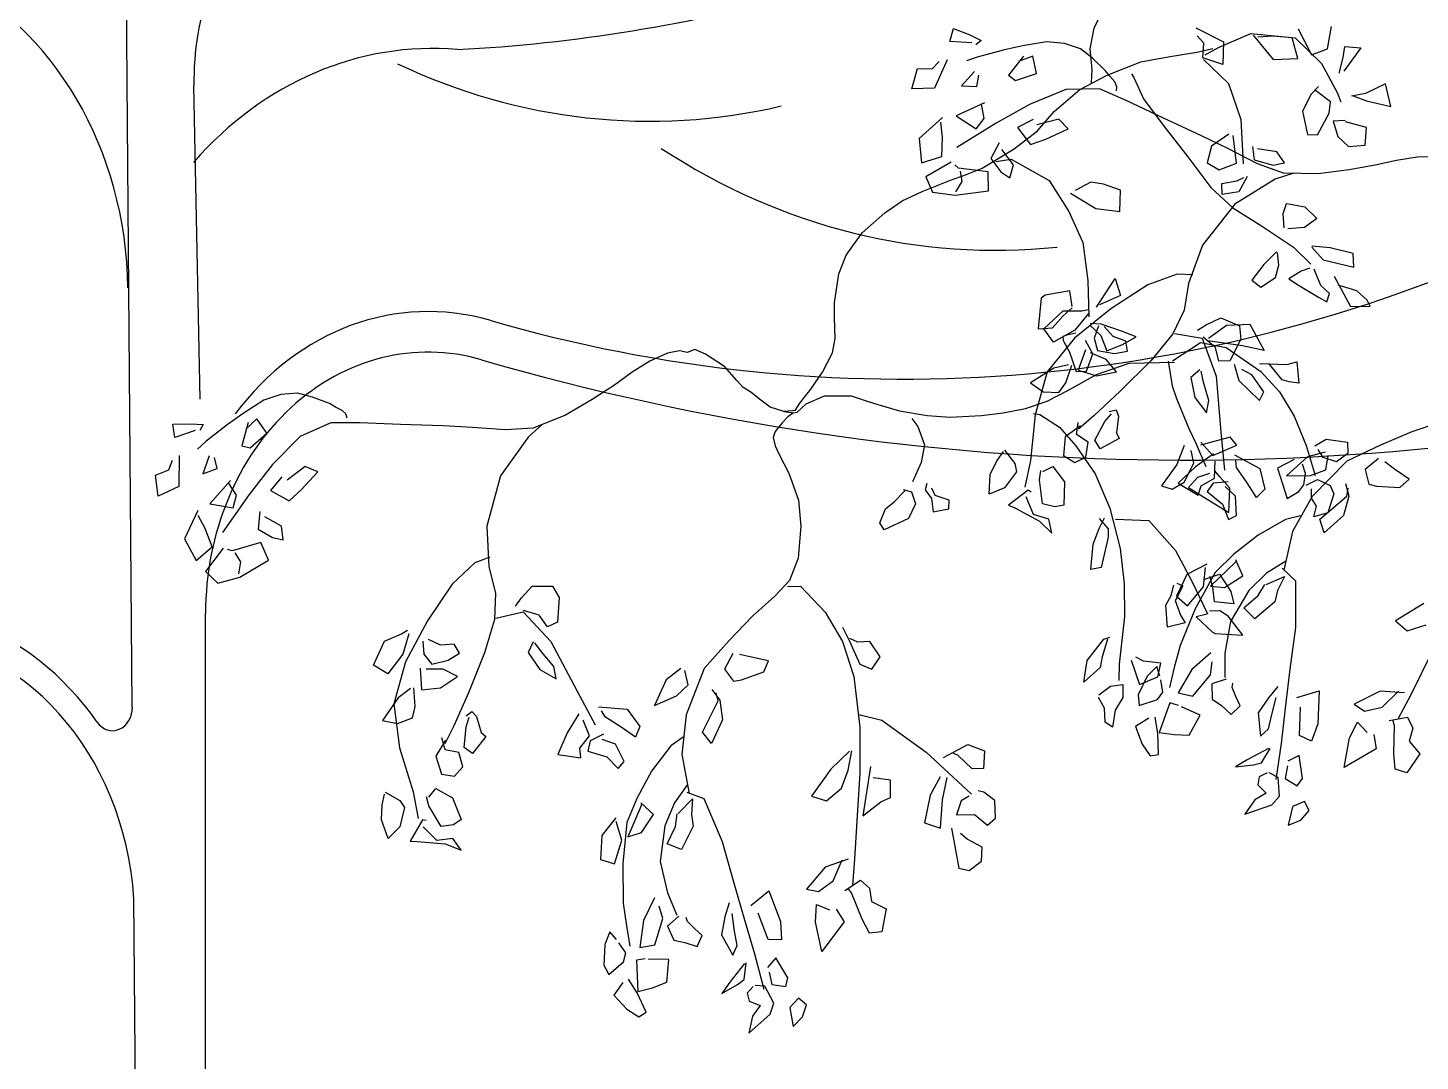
# Model space of a CAD drawing. Header units: millimetres. Extents: x 87938 to 265635, y 330093 to 434310.
# Drawn here: x 236087 to 238446, y 367130 to 368882 of the extents above; entities that cross this region are included whole.
import ezdxf

# ---------------------------------------------------------------- set-up
doc = ezdxf.new("R2010")
doc.units = ezdxf.units.MM

# ---------------------------------------------------------------- blocks, each defined once
blk = doc.blocks.new('A$C02942DF4')
for p, q in [((2776.4, 1777.9), (2767.4, 2870.3)), ((2858.7, 2150.8), (2851, 2530.2)), ((2865.1, 1157.2), (2865.1, 1891.2)), ((2780.6, 1270.1), (2778.3, 1545.7))]:
    blk.add_line(p, q)
at = {"linetype": 'Continuous'}
for p, q in [((3940.4, 2600), (3948.5, 2616.8)), ((3765.9, 2583.9), (3770.3, 2599.6)), ((3770.3, 2599.6), (3790.1, 2591.8)), ((3935.7, 2575.1), (3940.4, 2600)), ((4063.4, 2600.4), (4097, 2583.6)), ((4187.5, 2599.4), (4203.7, 2567.8)), ((4222.8, 2574.8), (4227.9, 2602)), ((3792.3, 2582.2), (3765.9, 2583.9)), ((3790.1, 2591.8), (3803.8, 2585)), ((3803.8, 2585), (3797.2, 2579.8)), ((4073.4, 2581.7), (4065, 2590.7)), ((4072.2, 2564.2), (4073.4, 2581.7)), ((4091.8, 2577.1), (4130, 2593.7)), ((4097, 2583.6), (4096.4, 2556.1)), ((4130, 2593.7), (4183.8, 2588.5)), ((4132.9, 2591.7), (4157, 2561.9)), ((4156.7, 2590.2), (4138.6, 2589.2)), ((4180.2, 2588.2), (4156.7, 2590.2)), ((4186.8, 2563.2), (4180.2, 2588.2)), ((4183.8, 2588.5), (4215.6, 2557.3)), ((3762.4, 2561.8), (3747.3, 2527.4)), ((3854.8, 2565.9), (3836.7, 2543)), ((3866.3, 2565.9), (3849, 2559.7)), ((3870.7, 2545.1), (3866.3, 2565.9)), ((3938.2, 2549.9), (3935.7, 2575.1)), ((3996.9, 2559.3), (4030, 2565.2)), ((4030, 2565.2), (4064.9, 2570.9)), ((4064.9, 2570.9), (4084.1, 2575.3)), ((4096.4, 2556.1), (4072.2, 2564.2)), ((4073, 2562.1), (4103.1, 2533.1)), ((4074.8, 2567.7), (4091.8, 2577.1)), ((4157, 2561.9), (4186.8, 2563.2)), ((4203.7, 2567.8), (4222.8, 2574.8)), ((4236.9, 2545.6), (4241.8, 2564.3)), ((4241.8, 2564.3), (4243.8, 2577.8)), ((4263.3, 2576.1), (4242.5, 2548)), ((4243.8, 2577.8), (4263.3, 2576.1)), ((3719.8, 2526.7), (3726.7, 2551.2)), ((3726.7, 2551.2), (3744.3, 2550.9)), ((3744.3, 2550.9), (3752.8, 2559.7)), ((3795.5, 2547.5), (3779.9, 2530.1)), ((3845.2, 2536.6), (3870.7, 2545.1)), ((3937.2, 2533.9), (3938.2, 2549.9)), ((3956.4, 2543.2), (3996.9, 2559.3)), ((3985.6, 2544.9), (3988.6, 2540.2)), ((4215.6, 2557.3), (4234.6, 2522)), ((3779.9, 2530.1), (3798.6, 2529.4)), ((3798.6, 2529.4), (3801, 2543)), ((3836.7, 2543), (3845.2, 2536.6)), ((3923.2, 2525.7), (3956.4, 2543.2)), ((3988.6, 2540.2), (4000.3, 2514.5)), ((4103.1, 2533.1), (4118.1, 2489.5)), ((4212.2, 2529.5), (4203.3, 2520.2)), ((4293.2, 2532.5), (4269, 2520.7)), ((4299.7, 2505.3), (4293.2, 2532.5)), ((3747.3, 2527.4), (3719.8, 2526.7)), ((3892.2, 2499.2), (3923.2, 2525.7)), ((4000.3, 2514.5), (4025.2, 2481)), ((4203.3, 2520.2), (4192.5, 2499.3)), ((4226.4, 2510.8), (4208.3, 2524.5)), ((4234.6, 2522), (4239.2, 2511)), ((4269, 2520.7), (4252.1, 2517.6)), ((4254, 2518.1), (4270.3, 2512)), ((4270.3, 2512), (4299.7, 2505.3)), ((3807.6, 2509.7), (3773.6, 2493.7)), ((3807.3, 2490.6), (3804.3, 2508)), ((3871.9, 2475.7), (3892.2, 2499.2)), ((4192.5, 2499.3), (4198.6, 2471.1)), ((4210.9, 2470.8), (4224.8, 2497.1)), ((4224.8, 2497.1), (4226.4, 2510.8)), ((3757.1, 2492), (3728.6, 2466.4)), ((3756.9, 2468.1), (3755, 2486.2)), ((3773.6, 2493.7), (3797.7, 2478)), ((3797.7, 2478), (3807.3, 2490.6)), ((3866.6, 2489.6), (3847.7, 2479.7)), ((3847.7, 2479.7), (3863.6, 2459.2)), ((3897.6, 2489.9), (3871, 2483.1)), ((3881.9, 2465.7), (3909.1, 2478)), ((3909.1, 2478), (3897.6, 2489.9)), ((4025.2, 2481), (4054, 2444.4)), ((4118.1, 2489.5), (4121, 2435.9)), ((4244.3, 2488.4), (4229.6, 2487.3)), ((4229.6, 2487.3), (4235.3, 2469)), ((4270, 2479.7), (4244.7, 2486.7)), ((4268.4, 2458.3), (4270, 2479.7)), ((3728.6, 2466.4), (3731.4, 2436.8)), ((3756.1, 2444.6), (3756.9, 2468.1)), ((3825.7, 2461.3), (3815.6, 2442.2)), ((3843.8, 2453.8), (3871.9, 2475.7)), ((3863.6, 2459.2), (3881.9, 2465.7)), ((4103.3, 2471.7), (4082.7, 2457)), ((4112.9, 2436.5), (4108.6, 2470.2)), ((4198.6, 2471.1), (4210.9, 2470.8)), ((4235.3, 2469), (4248.2, 2456.7)), ((3731.4, 2436.8), (3756.1, 2444.6)), ((3804.9, 2430.6), (3843.8, 2453.8)), ((3842.7, 2434.7), (3828.7, 2453.1)), ((4054, 2444.4), (4081.7, 2406.9)), ((4082.7, 2457), (4077.2, 2436.9)), ((4132.2, 2456.9), (4134.2, 2440.4)), ((4161.6, 2450.2), (4138.2, 2454)), ((4170.7, 2437.1), (4161.6, 2450.2)), ((4248.2, 2456.7), (4268.4, 2458.3)), ((3767.6, 2437.8), (3736.8, 2420.1)), ((3776.3, 2430.6), (3771.7, 2434.4)), ((3812.3, 2426.2), (3776.3, 2430.6)), ((3778.3, 2426.9), (3780.2, 2414.3)), ((3784.9, 2422.4), (3804.9, 2430.6)), ((3815.6, 2442.2), (3827.4, 2426.2)), ((3821.6, 2438.4), (3840.2, 2441.5)), ((3838.3, 2418.7), (3842.7, 2434.7)), ((3840.2, 2441.5), (3886.1, 2415.5)), ((4077.2, 2436.9), (4091.9, 2428.3)), ((4091.9, 2428.3), (4112.9, 2436.5)), ((4134.2, 2440.4), (4157.1, 2434.2)), ((4157.1, 2434.2), (4170.7, 2437.1)), ((3732.3, 2402.2), (3766.6, 2416.1)), ((3736.8, 2420.1), (3744.8, 2401.3)), ((3766.6, 2416.1), (3784.9, 2422.4)), ((3780.2, 2414.3), (3772.5, 2402)), ((3812.6, 2403), (3812.3, 2426.2)), ((3827.4, 2426.2), (3838.3, 2418.7)), ((3886.1, 2415.5), (3910, 2377.9)), ((3936.6, 2413.7), (3917.7, 2403.4)), ((3951.6, 2411.2), (3936.6, 2413.7)), ((3972.4, 2403.7), (3951.6, 2411.2)), ((4095, 2411.9), (4113, 2415.1)), ((4095.4, 2398.4), (4095, 2411.9)), ((4159.7, 2417), (4110.6, 2387)), ((4113, 2415.1), (4121.7, 2419.2)), ((4125.6, 2420.5), (4115.5, 2401.7)), ((4182, 2424.5), (4159.7, 2417)), ((3708.3, 2390.9), (3732.3, 2402.2)), ((3744.8, 2401.3), (3772.2, 2397.6)), ((3772.2, 2397.6), (3812.6, 2403)), ((3911.9, 2400.2), (3942.7, 2381.8)), ((3971.6, 2378.2), (3972.4, 2403.7)), ((4081.7, 2406.9), (4108.2, 2382.3)), ((4115.5, 2401.7), (4095.4, 2398.4)), ((3659.6, 2352.1), (3687, 2376.3)), ((3687, 2376.3), (3708.3, 2390.9)), ((3910, 2377.9), (3926.6, 2340.6)), ((3942.7, 2381.8), (3971.6, 2378.2)), ((4110.6, 2387), (4071.6, 2337.3)), ((4108.2, 2382.3), (4143, 2360.8)), ((4169.3, 2375.4), (4173.4, 2387.5)), ((4173.4, 2387.5), (4195.6, 2383.6)), ((4195.6, 2383.6), (4209.9, 2369.7)), ((4143, 2360.8), (4181.8, 2334.8)), ((4170.6, 2358.2), (4169.3, 2375.4)), ((4209.9, 2369.7), (4195.2, 2358.6)), ((3640.5, 2325), (3659.6, 2352.1)), ((4195.2, 2358.6), (4175, 2357.1)), ((3926.6, 2340.6), (3932.7, 2294.3)), ((4071.6, 2337.3), (4054.6, 2291)), ((4161.2, 2329.3), (4145.7, 2313.9)), ((4163.9, 2313.1), (4162.4, 2328.4)), ((4181.8, 2334.8), (4202.6, 2314.4)), ((4203.8, 2334.9), (4217.6, 2319.3)), ((4226.2, 2334.1), (4203.9, 2336.1)), ((4253.8, 2327.3), (4226.2, 2334.1)), ((4254.9, 2310.7), (4253.8, 2327.3)), ((3631.6, 2302.4), (3640.5, 2325)), ((4145.7, 2313.9), (4131.2, 2294.7)), ((4159.9, 2298.1), (4163.9, 2313.1)), ((4201.6, 2309.2), (4191.1, 2305.8)), ((4217.6, 2319.3), (4254.9, 2310.7)), ((3626.2, 2267.5), (3631.6, 2302.4)), ((3932.7, 2294.3), (3934, 2250.4)), ((3943.5, 2262.2), (3966.1, 2296.7)), ((3966.1, 2296.7), (3972.5, 2276.1)), ((4040.8, 2302.2), (4005.4, 2289.3)), ((4060.1, 2301.5), (4040.8, 2302.2)), ((4131.2, 2294.7), (4142.2, 2286.4)), ((4142.2, 2286.4), (4159.9, 2298.1)), ((4191.1, 2305.8), (4176.3, 2296.5)), ((4176.3, 2296.5), (4187.9, 2288.9)), ((4215, 2288.2), (4206.9, 2308.1)), ((4231.1, 2299.5), (4250.8, 2263.1)), ((3881.2, 2276.8), (3876.2, 2273.2)), ((3910.9, 2282.1), (3881.2, 2276.8)), ((3914, 2263), (3910.9, 2282.1)), ((3972.5, 2276.1), (3946.8, 2265.1)), ((4005.4, 2289.3), (3960.5, 2260)), ((4054.6, 2291), (4049.3, 2258.6)), ((4187.9, 2288.9), (4212.2, 2274.4)), ((4225.4, 2278.6), (4215, 2288.2)), ((4221.9, 2268.6), (4225.4, 2278.6)), ((4258.3, 2281.8), (4235.9, 2288.9)), ((4271.1, 2270.6), (4258.3, 2281.8)), ((3626.3, 2249.8), (3626.2, 2267.5)), ((3876.2, 2273.2), (3872.6, 2236.1)), ((3903, 2251.7), (3913.7, 2261.4)), ((3960.5, 2260), (3916.6, 2224.5)), ((3925.5, 2257.6), (3933.8, 2259.3)), ((4049.3, 2258.6), (4035.9, 2229.7)), ((4212.2, 2274.4), (4221.9, 2268.6)), ((4250.8, 2263.1), (4274.6, 2263.2)), ((4274.6, 2263.2), (4271.1, 2270.6)), ((3626.9, 2224.1), (3626.3, 2249.8)), ((3879.5, 2236.1), (3903.1, 2257.9)), ((3890, 2237.3), (3903, 2251.7)), ((3903.1, 2257.9), (3925.5, 2257.6)), ((3933.5, 2254.5), (3917.3, 2234.4)), ((3949, 2241.6), (3935.5, 2242.5)), ((3973.5, 2233.2), (3949, 2241.6)), ((4076.1, 2240.9), (4093.7, 2249.1)), ((4093.7, 2249.1), (4116.2, 2239.5)), ((4100.7, 2240.3), (4128.8, 2241.5)), ((4128.8, 2241.5), (4146.2, 2209.7)), ((3872.6, 2236.1), (3890, 2237.3)), ((3891.3, 2219.8), (3879.5, 2236.1)), ((3916.6, 2224.5), (3883.6, 2183.7)), ((3917.3, 2234.4), (3891.3, 2219.8)), ((3907.5, 2228.4), (3902.6, 2226.7)), ((3902.6, 2226.7), (3902.9, 2221.7)), ((3918.5, 2230.5), (3907.5, 2228.4)), ((3935.3, 2240.2), (3948.6, 2227.8)), ((3945.6, 2239.5), (3940.6, 2224.5)), ((3940.6, 2224.5), (3944.7, 2209.6)), ((3948.6, 2227.8), (3955.9, 2209.4)), ((3963.4, 2226.6), (3952.7, 2238.9)), ((3979, 2221.1), (3963.4, 2226.6)), ((3991.3, 2226.3), (3973.5, 2233.2)), ((3974.7, 2217), (3991.3, 2226.3)), ((4035.9, 2229.7), (4009, 2197.3)), ((4065.4, 2234.4), (4076.1, 2240.9)), ((4087.4, 2213.3), (4072.3, 2225.9)), ((4078.7, 2224.7), (4100.7, 2240.3)), ((4116.2, 2239.5), (4118.1, 2223.5)), ((3438.8, 2209.2), (3424.1, 2206.3)), ((3447.9, 2207.1), (3438.8, 2209.2)), ((3457.1, 2210.7), (3447.9, 2207.1)), ((3470, 2205.4), (3457.1, 2210.7)), ((3623.9, 2206.9), (3626.9, 2224.1)), ((3902.9, 2221.7), (3910.5, 2207.5)), ((3929.9, 2210.6), (3921.2, 2185.7)), ((3939, 2205.5), (3929.9, 2222)), ((3944.7, 2209.6), (3965, 2206.2)), ((3955.9, 2209.4), (3974.7, 2217)), ((3965, 2206.2), (3980.7, 2208.9)), ((3980.7, 2208.9), (3979, 2221.1)), ((4035.3, 2197.3), (4069.2, 2219.5)), ((4069.2, 2219.5), (4100.4, 2213.2)), ((4119.9, 2215.5), (4078, 2221.4)), ((4091.2, 2196.6), (4087.4, 2213.3)), ((4100.4, 2213.2), (4142.3, 2184.3)), ((4118.1, 2223.5), (4104.7, 2197)), ((4146.2, 2209.7), (4119.9, 2215.5)), ((3402.8, 2196.8), (3381.5, 2183.3)), ((3424.1, 2206.3), (3402.8, 2196.8)), ((3493.1, 2190.5), (3470, 2205.4)), ((3611.7, 2183.6), (3623.9, 2206.9)), ((3909.6, 2192.5), (3891.5, 2188.1)), ((3906.4, 2170.4), (3913.5, 2191.8)), ((3910.5, 2207.5), (3918.8, 2184.4)), ((3931.3, 2184.5), (3939, 2205.5)), ((3954.9, 2198.7), (3936.2, 2206.8)), ((3943.3, 2180.7), (3982.8, 2194.2)), ((3967.5, 2183.7), (3954.9, 2198.7)), ((4009, 2197.3), (3972, 2160.5)), ((3982.8, 2194.2), (4037.7, 2195.7)), ((4030.1, 2196.9), (4035.1, 2166.8)), ((4104.7, 2197), (4091.2, 2196.6)), ((4109.8, 2193.1), (4115.7, 2173.4)), ((4140.7, 2194), (4173.6, 2192.9)), ((4168.2, 2174.2), (4151.7, 2193.9)), ((4173.6, 2192.9), (4185.8, 2195.8)), ((4185.8, 2195.8), (4188.3, 2170.2)), ((3381.5, 2183.3), (3359.9, 2167.9)), ((3508.2, 2173.2), (3493.1, 2190.5)), ((3597.5, 2162.7), (3611.7, 2183.6)), ((3891.5, 2188.1), (3863.3, 2170.4)), ((3883.6, 2183.7), (3869.1, 2131.9)), ((3908, 2160.9), (3943.3, 2180.7)), ((3918.8, 2184.4), (3931.3, 2184.5)), ((3921.2, 2185.7), (3943.4, 2179.2)), ((3943.4, 2179.2), (3967.5, 2183.7)), ((4068.4, 2186.4), (4057.5, 2176.9)), ((4057.5, 2176.9), (4062.4, 2152.7)), ((4072.8, 2171.4), (4069.8, 2184.7)), ((4131.4, 2180.1), (4119.1, 2186.6)), ((4146, 2159.6), (4131.4, 2180.1)), ((4142.3, 2184.3), (4164.9, 2159.5)), ((4176.7, 2171.6), (4168.2, 2174.2)), ((2976.5, 2157.9), (2956.1, 2156.3)), ((2994.4, 2153.3), (2976.5, 2157.9)), ((3359.9, 2167.9), (3333.1, 2150.5)), ((3515.7, 2164.9), (3508.2, 2173.2)), ((3524.9, 2159.2), (3515.7, 2164.9)), ((3535.3, 2150.7), (3524.9, 2159.2)), ((3584.3, 2146), (3597.5, 2162.7)), ((3863.3, 2170.4), (3878.6, 2159.8)), ((3878.6, 2159.8), (3897.8, 2158.8)), ((3883.5, 2148.2), (3908, 2160.9)), ((3897.8, 2158.8), (3906.4, 2170.4)), ((3972, 2160.5), (3940.2, 2130.5)), ((4035.1, 2166.8), (4040.1, 2151.6)), ((4079.4, 2149.3), (4072.8, 2171.4)), ((4115.7, 2173.4), (4140.7, 2149.2)), ((4140.7, 2149.2), (4146, 2159.6)), ((4164.9, 2159.5), (4182.5, 2130)), ((4188.3, 2170.2), (4176.7, 2171.6)), ((2935.4, 2149.7), (2910.6, 2133.6)), ((2956.1, 2156.3), (2935.4, 2149.7)), ((3014.9, 2145.4), (2994.4, 2153.3)), ((3022.4, 2141.2), (3014.9, 2145.4)), ((3030.5, 2137.2), (3022.4, 2141.2)), ((3333.1, 2150.5), (3300.6, 2131.5)), ((3548.3, 2141), (3535.3, 2150.7)), ((3564.8, 2135.8), (3548.3, 2141)), ((3578.5, 2136.9), (3584.3, 2146)), ((3581.1, 2135), (3591.8, 2145.1)), ((3591.8, 2145.1), (3614, 2154.9)), ((3614, 2154.9), (3646.5, 2154.7)), ((3646.5, 2154.7), (3665.8, 2148.5)), ((3665.8, 2148.5), (3678.6, 2144.3)), ((3678.6, 2144.3), (3704.7, 2136.5)), ((3857.2, 2139.6), (3883.5, 2148.2)), ((4040.1, 2151.6), (4054.9, 2115.3)), ((4062.4, 2152.7), (4076.4, 2134.3)), ((4076.4, 2134.3), (4079.4, 2149.3)), ((2910.6, 2133.6), (2891.2, 2119.8)), ((2927.1, 2126.9), (2913.6, 2114.5)), ((2939.3, 2109.5), (2927.1, 2126.9)), ((3034.9, 2132.8), (3030.5, 2137.2)), ((3036.6, 2127.9), (3034.9, 2132.8)), ((3300.6, 2131.5), (3261.5, 2115.6)), ((3569.6, 2129.4), (3562.8, 2122)), ((3575.4, 2136.7), (3564.8, 2135.8)), ((3564.8, 2135.8), (3576.5, 2134.2)), ((3576.5, 2134.2), (3569.6, 2129.4)), ((3578.5, 2136.9), (3575.4, 2136.7)), ((3576.5, 2134.2), (3581.1, 2135)), ((3704.7, 2136.5), (3738.2, 2130.8)), ((3720, 2127.5), (3727.2, 2117.6)), ((3738.2, 2130.8), (3766.3, 2129.1)), ((3766.3, 2129.1), (3804.2, 2131.1)), ((3804.2, 2131.1), (3830.4, 2134.1)), ((3830.4, 2134.1), (3857.2, 2139.6)), ((3869.1, 2131.9), (3863.6, 2076.4)), ((3867, 2133.4), (3874.9, 2132.3)), ((3874.9, 2132.3), (3898.6, 2116.9)), ((3940.2, 2130.5), (3921.6, 2114.5)), ((3941.5, 2101.2), (3953.3, 2123.7)), ((3953.3, 2123.7), (3961.5, 2132.9)), ((3958.7, 2136), (3967, 2138)), ((3967, 2138), (3970, 2130.2)), ((3970, 2130.2), (3967.5, 2110.1)), ((4182.5, 2130), (4197.1, 2094.7)), ((2825.6, 2120.3), (2846.8, 2120.9)), ((2827.7, 2104.2), (2825.6, 2120.3)), ((2852.6, 2112.9), (2827.7, 2104.2)), ((2846.8, 2120.9), (2862.1, 2120)), ((2862.1, 2120), (2858, 2112.7)), ((2891.2, 2119.8), (2865.3, 2099.5)), ((2916.5, 2122.4), (2908.8, 2094.3)), ((2919.1, 2091.7), (2939.3, 2109.5)), ((3016.6, 2122.1), (2979.5, 2105.5)), ((3051.9, 2121.9), (3016.6, 2122.1)), ((3101.1, 2120.2), (3051.9, 2121.9)), ((3152.4, 2118.4), (3101.1, 2120.2)), ((3188.1, 2116.6), (3152.4, 2118.4)), ((3228.1, 2113.6), (3188.1, 2116.6)), ((3261.5, 2115.6), (3228.1, 2113.6)), ((3272.9, 2120.5), (3255.4, 2104.8)), ((3554.3, 2111.8), (3551.8, 2104.4)), ((3562.8, 2122), (3554.3, 2111.8)), ((3727.2, 2117.6), (3735.2, 2095.5)), ((3898.6, 2116.9), (3918.2, 2094.1)), ((3923.9, 2118.6), (3905.5, 2105.3)), ((3919, 2108), (3921.2, 2122.7)), ((3933.2, 2098.5), (3919, 2108)), ((3967.5, 2110.1), (3970.8, 2103.3)), ((4054.9, 2115.3), (4063.1, 2098.4)), ((2865.3, 2099.5), (2855.3, 2090.4)), ((2908.8, 2094.3), (2919.1, 2091.7)), ((2979.5, 2105.5), (2946.2, 2071.7)), ((3255.4, 2104.8), (3221.9, 2058)), ((3551.8, 2104.4), (3554.3, 2094.3)), ((3554.3, 2094.3), (3559.1, 2083.8)), ((3735.2, 2095.5), (3731.1, 2074.1)), ((3905.5, 2105.3), (3903.3, 2082.5)), ((3918.2, 2094.1), (3941.8, 2060.5)), ((3930.5, 2080.5), (3933.2, 2098.5)), ((3947.8, 2090.7), (3941.5, 2101.2)), ((3970.8, 2103.3), (3947.8, 2090.7)), ((4049.5, 2094.5), (4040.4, 2071.7)), ((4063.1, 2098.4), (4075.5, 2069.3)), ((4105, 2104.8), (4069.2, 2095.1)), ((4069.5, 2098.6), (4084.3, 2082.6)), ((4084.3, 2082.6), (4113, 2095.2)), ((4113, 2095.2), (4105, 2104.8)), ((4197.1, 2094.7), (4208, 2058.3)), ((4207.5, 2094.4), (4221.1, 2102.4)), ((4217.5, 2080.1), (4211.6, 2089.8)), ((4221.1, 2102.4), (4247.1, 2098.6)), ((4247.1, 2098.6), (4247.5, 2085.1)), ((2820.7, 2065.3), (2825, 2076.8)), ((2833.1, 2082.4), (2832.7, 2044.9)), ((2869.2, 2082.3), (2861.6, 2060.2)), ((2879, 2066.8), (2876, 2080.3)), ((3559.1, 2083.8), (3570.9, 2061.1)), ((3731.1, 2074.1), (3720.5, 2050.7)), ((3814.7, 2060), (3823, 2076.4)), ((3823, 2076.4), (3830.7, 2087.3)), ((3832, 2089), (3844.6, 2073)), ((3844.6, 2073), (3846.6, 2062.7)), ((3863.6, 2076.4), (3856.4, 2044.3)), ((3903.3, 2082.5), (3917, 2074)), ((3917, 2074), (3930.5, 2080.5)), ((4049.5, 2050.4), (4061.2, 2073.2)), ((4061.2, 2073.2), (4057.7, 2088.4)), ((4084.9, 2084.5), (4063, 2068.9)), ((4086.3, 2054.9), (4086.8, 2075.7)), ((4110.4, 2083.2), (4141.1, 2066.8)), ((4112.9, 2068.2), (4111.8, 2077)), ((4182.6, 2077.9), (4162.4, 2067.4)), ((4198.5, 2081.1), (4173.2, 2058)), ((4220.1, 2086.6), (4198.5, 2081.1)), ((4233.7, 2074.8), (4217.5, 2080.1)), ((4220.7, 2065.1), (4223.7, 2082.5)), ((4247.5, 2085.1), (4233.7, 2074.8)), ((4284.8, 2078.8), (4268.4, 2065.5)), ((4304, 2065.8), (4292.3, 2074.7)), ((2804.4, 2058.7), (2820.7, 2065.3)), ((2807.7, 2033.5), (2804.4, 2058.7)), ((2861.6, 2060.2), (2879, 2066.8)), ((2946.2, 2071.7), (2917.9, 2035.3)), ((2957.2, 2056.8), (2943.7, 2040.3)), ((2985.6, 2069.2), (2963.8, 2052.6)), ((2980.7, 2040.9), (3000.9, 2062.8)), ((3000.9, 2062.8), (2985.6, 2069.2)), ((3221.9, 2058), (3205.5, 1997)), ((3570.9, 2061.1), (3582.7, 2028.3)), ((3813.6, 2035.8), (3814.7, 2060)), ((3846.6, 2062.7), (3832, 2043.3)), ((3874.3, 2053.2), (3875.9, 2064.4)), ((3878.4, 2063.1), (3890.4, 2069.2)), ((3890.4, 2069.2), (3904.4, 2050.8)), ((3941.8, 2060.5), (3959.3, 2018.7)), ((4040.4, 2071.7), (4021.8, 2046)), ((4063, 2068.9), (4042.1, 2049.1)), ((4065.5, 2056.1), (4054.7, 2043.7)), ((4079.9, 2060.8), (4065.5, 2056.1)), ((4092.7, 2056.6), (4086.2, 2064.2)), ((4104.8, 2042.9), (4092.7, 2056.6)), ((4125.8, 2049.5), (4112.9, 2068.2)), ((4141.1, 2066.8), (4146.9, 2041.6)), ((4162.4, 2067.4), (4174.2, 2030.6)), ((4173.2, 2058), (4202.3, 2058.3)), ((4196.2, 2060.7), (4192.6, 2072.1)), ((4194.2, 2047.2), (4196.2, 2060.7)), ((4202.3, 2058.3), (4220.7, 2065.1)), ((4268.4, 2065.5), (4272.8, 2047.8)), ((4321.6, 2053.9), (4304, 2065.8)), ((2832.7, 2044.9), (2807.7, 2033.5)), ((2895.1, 2052.2), (2870.1, 2024.1)), ((2902.3, 2034.5), (2892.7, 2049.3)), ((2943.7, 2040.3), (2966.3, 2027.7)), ((2966.3, 2027.7), (2980.7, 2040.9)), ((3698.6, 2026.6), (3711.5, 2039.8)), ((3709.4, 2041.2), (3719.5, 2038.4)), ((3737.9, 2048.5), (3736, 2041)), ((3736, 2041), (3743.5, 2030.5)), ((3748.2, 2034), (3743.9, 2042.9)), ((3832, 2043.3), (3813.6, 2035.8)), ((3860.5, 2040.6), (3836.7, 2022.5)), ((3864.4, 2038.2), (3860.5, 2040.6)), ((3878.1, 2024.2), (3874.3, 2053.2)), ((3904.4, 2050.8), (3903.9, 2022.5)), ((4021.8, 2046), (4035, 2041.7)), ((4035, 2041.7), (4049.5, 2050.4)), ((4042.1, 2049.1), (4066.5, 2034.5)), ((4054.7, 2043.7), (4077.1, 2029.6)), ((4066.5, 2034.5), (4069.8, 2046)), ((4069.8, 2046), (4086.3, 2054.9)), ((4084.6, 2049.1), (4077.2, 2038.9)), ((4102.7, 2050.5), (4084.6, 2049.1)), ((4111.5, 2033.4), (4098.9, 2045)), ((4103.4, 2013.4), (4104.8, 2042.9)), ((4137, 2031.7), (4125.8, 2049.5)), ((4146.9, 2041.6), (4137, 2031.7)), ((4188.3, 2038.8), (4194.2, 2047.2)), ((4197.1, 2046.6), (4210.6, 2053.5)), ((4203.6, 2030.8), (4203.6, 2042)), ((4210.6, 2053.5), (4226.3, 2046.1)), ((4226.3, 2046.1), (4230.6, 2036)), ((4244.5, 2048.8), (4248.6, 2033.1)), ((4246.2, 2033.1), (4248.1, 2043)), ((4272.8, 2047.8), (4282.1, 2045.4)), ((4282.1, 2045.4), (4310.6, 2043.7)), ((4310.6, 2043.7), (4321.6, 2053.9)), ((2870.1, 2024.1), (2898.4, 2019.2)), ((2917.9, 2035.3), (2885.5, 1989.3)), ((2898.4, 2019.2), (2902.3, 2034.5)), ((3582.7, 2028.3), (3585.4, 1996.9)), ((3688, 2018), (3698.6, 2026.6)), ((3724.4, 2024.2), (3715.6, 2006.4)), ((3719.5, 2038.4), (3724.4, 2024.2)), ((3743.5, 2030.5), (3745.6, 2014.3)), ((3764.9, 2028.5), (3748.2, 2034)), ((3764.8, 2018.1), (3764.9, 2028.5)), ((3836.7, 2022.5), (3844.4, 2019.1)), ((3866.9, 2011), (3858.1, 2032.4)), ((3892.9, 2020.5), (3878.1, 2024.2)), ((3903.9, 2022.5), (3892.9, 2020.5)), ((4077.1, 2029.6), (4093.1, 2020.1)), ((4077.2, 2038.9), (4095.9, 2023.6)), ((4095.9, 2023.6), (4103, 2005.2)), ((4112.9, 2009.9), (4111.5, 2033.4)), ((4174.2, 2030.6), (4188.3, 2038.8)), ((4209.7, 2021.3), (4203.6, 2030.8)), ((4213.8, 2005.5), (4246.2, 2033.1)), ((4230.6, 2036), (4223.4, 2013)), ((4248.6, 2033.1), (4242.3, 2009.9)), ((2855.6, 2016.1), (2839.4, 1981.5)), ((2864.7, 1994.1), (2855.9, 2009.9)), ((2930.7, 2014.8), (2928.8, 1993.2)), ((2956.8, 1997), (2936.7, 2008.4)), ((3680.9, 2000.9), (3688, 2018)), ((3715.6, 2006.4), (3686.3, 1992.5)), ((3745.6, 2014.3), (3764.8, 2018.1)), ((3844.4, 2019.1), (3874.5, 2003.1)), ((3885.8, 2005.5), (3866.9, 2011)), ((3889.3, 1988.5), (3885.8, 2005.5)), ((3946.4, 1994.3), (3953.1, 2007.2)), ((3946.4, 2006.2), (3957.6, 1993.9)), ((3959.3, 2018.7), (3972.1, 1970.1)), ((3966.3, 2005.4), (4006.5, 2004)), ((4093.1, 2020.1), (4103.4, 2013.4)), ((4103, 2005.2), (4112.9, 2009.9)), ((4190.2, 2009.3), (4172.2, 2005.2)), ((4206.5, 2008.4), (4209.7, 2021.3)), ((4223.4, 2013), (4206.5, 2008.4)), ((4218.7, 1988.8), (4213.8, 2005.5)), ((4242.3, 2009.9), (4218.7, 1988.8)), ((2873.1, 1972.1), (2864.7, 1994.1)), ((2928.8, 1993.2), (2946, 1983.1)), ((2959, 1980.5), (2956.8, 1997)), ((3205.5, 1997), (3208, 1947.7)), ((3585.4, 1996.9), (3582.3, 1958.2)), ((3686.3, 1992.5), (3680.9, 2000.9)), ((3874.5, 2003.1), (3889.3, 1988.5)), ((3939.2, 1975.3), (3946.4, 1994.3)), ((3957.6, 1993.9), (3957.5, 1983.5)), ((4006.5, 2004), (4039.1, 1967.5)), ((4172.2, 2005.2), (4138.8, 1986.1)), ((2839.4, 1981.5), (2853.5, 1955.3)), ((2853.5, 1955.3), (2873.1, 1972.1)), ((2932.1, 1977.2), (2897.3, 1967.2)), ((2941.4, 1956), (2932.1, 1977.2)), ((2946, 1983.1), (2959, 1980.5)), ((3936.3, 1944.5), (3939.2, 1975.3)), ((3957.5, 1983.5), (3948.9, 1946.9)), ((4138.8, 1986.1), (4109.6, 1962.9)), ((2886.4, 1970.4), (2865.1, 1942)), ((2897.3, 1967.2), (2891.5, 1968.9)), ((2900.5, 1964.5), (2907.2, 1953.7)), ((2906.4, 1935.2), (2941.4, 1956)), ((3209, 1959.6), (3190.9, 1952.6)), ((3582.3, 1958.2), (3571.8, 1931.1)), ((3972.1, 1970.1), (3976.9, 1927)), ((4039.1, 1967.5), (4058.8, 1930.4)), ((4109.6, 1962.9), (4087, 1940.8)), ((4120.3, 1937), (4112.1, 1956.1)), ((2865.1, 1942), (2879.7, 1927.9)), ((2907.2, 1953.7), (2905, 1939.4)), ((3190.9, 1952.6), (3163.4, 1926.9)), ((3208, 1947.7), (3215.8, 1915.9)), ((3948.9, 1946.9), (3936.3, 1944.5)), ((4052.8, 1938.4), (4040.2, 1912.2)), ((4076.9, 1951), (4052.8, 1938.4)), ((4087, 1940.8), (4062.8, 1896.8)), ((4072.8, 1923.4), (4075.3, 1946.9)), ((4073.2, 1932.4), (4092.3, 1938.7)), ((4112.3, 1954.1), (4081.3, 1924.4)), ((4092.3, 1938.7), (4105.9, 1917.8)), ((4168.2, 1946.2), (4184, 1930.9)), ((2879.7, 1927.9), (2906.4, 1935.2)), ((3163.4, 1926.9), (3133.6, 1882.3)), ((3247.4, 1910.1), (3260.4, 1924.5)), ((3260.4, 1924.5), (3284.8, 1924.5)), ((3284.8, 1924.5), (3292.9, 1910.5)), ((3571.8, 1931.1), (3554.4, 1912.6)), ((3569.5, 1923.9), (3585.1, 1924.2)), ((3585.1, 1924.2), (3615.1, 1892.9)), ((3976.9, 1927), (3977.3, 1887.5)), ((4033.7, 1913), (4037, 1925.5)), ((4040.6, 1927.8), (4047.9, 1924.6)), ((4047.9, 1924.6), (4040.6, 1910)), ((4053.4, 1900.6), (4072.8, 1923.4)), ((4058.8, 1930.4), (4077.7, 1891)), ((4084, 1923), (4080.5, 1936.2)), ((4081.3, 1924.4), (4098.3, 1922.7)), ((4086.2, 1905.4), (4084, 1923)), ((4098.3, 1922.7), (4120.3, 1937)), ((4138.9, 1913.2), (4146.9, 1926.5)), ((4148.5, 1926.5), (4171, 1936)), ((4171, 1936), (4162.5, 1919)), ((4184, 1930.9), (4184, 1874.4)), ((3215.8, 1915.9), (3214.8, 1884)), ((3240.1, 1899.9), (3247.4, 1910.1)), ((3292.9, 1910.5), (3290.9, 1880.8)), ((3554.4, 1912.6), (3527.1, 1888)), ((4027.3, 1901.4), (4033.7, 1913)), ((4040.6, 1910), (4038.7, 1907)), ((4038.7, 1907), (4045, 1889.3)), ((4040.2, 1912.2), (4053.4, 1900.6)), ((4109.5, 1903.1), (4086.2, 1905.4)), ((4105.9, 1917.8), (4109.5, 1903.1)), ((4121.7, 1897.9), (4138.9, 1913.2)), ((4159.2, 1905.4), (4135.1, 1884.6)), ((4162.5, 1919), (4159.2, 1905.4)), ((3216.4, 1885.4), (3249.4, 1893.1)), ((3249.4, 1893.1), (3283.1, 1857.5)), ((3268.6, 1889.1), (3249.8, 1894.8)), ((3278.7, 1875.2), (3268.6, 1889.1)), ((3527.1, 1888), (3498.7, 1858.6)), ((3615.1, 1892.9), (3635.9, 1857.4)), ((3977.3, 1887.5), (3970.9, 1830)), ((4029.1, 1874.8), (4027.3, 1901.4)), ((4062.8, 1896.8), (4044.4, 1852.6)), ((4045, 1889.3), (4050.8, 1879.9)), ((4077.3, 1890.5), (4063.9, 1887)), ((4092.6, 1894.4), (4079.9, 1894.2)), ((4102.5, 1887.9), (4092.6, 1894.4)), ((4120.4, 1864.8), (4102.5, 1887.9)), ((4135.1, 1884.6), (4121.7, 1897.9)), ((4339.4, 1903.3), (4305.1, 1882.5)), ((3102.3, 1866.4), (3109.3, 1871.2)), ((3133.6, 1882.3), (3107.1, 1832.6)), ((3214.8, 1884), (3202.8, 1843.7)), ((3290.9, 1880.8), (3278.7, 1875.2)), ((3636.1, 1874.5), (3644.4, 1857.6)), ((4050.8, 1879.9), (4029.1, 1874.8)), ((4063.9, 1887), (4083.8, 1868.8)), ((4184, 1874.4), (4177.4, 1824)), ((4305.1, 1882.5), (4319.4, 1870.3)), ((4319.4, 1870.3), (4342.2, 1877.4)), ((3068.4, 1828.6), (3081.5, 1857.9)), ((3081.5, 1857.9), (3102.3, 1866.4)), ((3110.9, 1866.7), (3103.9, 1841.9)), ((3127.8, 1857.7), (3129.2, 1841.9)), ((3149.3, 1852.7), (3134.7, 1859.8)), ((3165.8, 1853.9), (3149.3, 1852.7)), ((3172.2, 1843.2), (3165.8, 1853.9)), ((3261.7, 1856.9), (3255.4, 1843.8)), ((3271.6, 1844.8), (3263.6, 1855.9)), ((3283.1, 1857.5), (3314.7, 1797.3)), ((3498.7, 1858.6), (3468.6, 1824.7)), ((3635.9, 1857.4), (3649.8, 1814.8)), ((3644.4, 1857.6), (3656.9, 1829.7)), ((3654.4, 1856.7), (3644.8, 1861.1)), ((3669, 1857.4), (3654.4, 1856.7)), ((3681.3, 1838.9), (3669, 1857.4)), ((3932.2, 1834.3), (3952.2, 1860.2)), ((3956.6, 1860.2), (3950.3, 1838.6)), ((3952.2, 1860.2), (3959.3, 1862.4)), ((4083.8, 1868.8), (4087, 1866.9)), ((4087, 1866.9), (4120.4, 1864.8)), ((3103.9, 1841.9), (3085.6, 1818.2)), ((3129.2, 1841.9), (3138.8, 1829.8)), ((3158.8, 1834.6), (3172.2, 1843.2)), ((3202.8, 1843.7), (3183.1, 1795.3)), ((3255.4, 1843.8), (3269.4, 1823.5)), ((3286.4, 1827), (3271.6, 1844.8)), ((3503, 1842.6), (3493, 1823.9)), ((3525.7, 1838.2), (3511.4, 1841.7)), ((3546.5, 1834.1), (3525.7, 1838.2)), ((3671.3, 1823.9), (3681.3, 1838.9)), ((3950.3, 1838.6), (3947.6, 1826)), ((4000.4, 1833.7), (3990.9, 1838.5)), ((4044.4, 1852.6), (4037.5, 1826)), ((4081.9, 1843.7), (4058.8, 1823.6)), ((4349.7, 1845.1), (4323.2, 1791.9)), ((3085.6, 1818.2), (3068.4, 1828.6)), ((3107.1, 1832.6), (3092.7, 1782)), ((3124.8, 1824.9), (3126.5, 1798.6)), ((3152.4, 1823.7), (3132.1, 1823.9)), ((3138.8, 1829.8), (3158.8, 1834.6)), ((3169.9, 1814.9), (3152.4, 1823.7)), ((3269.4, 1823.5), (3289.4, 1812.1)), ((3289.4, 1812.1), (3286.4, 1827)), ((3440.4, 1824.5), (3422.6, 1811)), ((3449.3, 1804.9), (3445.2, 1822.1)), ((3468.6, 1824.7), (3446.9, 1768.7)), ((3493, 1823.9), (3504, 1809.4)), ((3513.5, 1810.8), (3540.5, 1820.4)), ((3540.5, 1820.4), (3546.5, 1834.1)), ((3656.9, 1829.7), (3671.3, 1823.9)), ((3928.1, 1808.1), (3932.2, 1834.3)), ((3947.6, 1826), (3928.1, 1808.1)), ((3970.9, 1830), (3970.5, 1809.9)), ((3985.4, 1834.7), (3995.5, 1805.3)), ((4021.2, 1831.1), (4000.4, 1833.7)), ((4016.3, 1827), (4004.5, 1815.4)), ((4019.9, 1815.4), (4016.3, 1827)), ((4017.5, 1814.7), (4021.2, 1831.1)), ((4037.5, 1826), (4031.6, 1801.5)), ((4058.8, 1823.6), (4042.1, 1795.3)), ((4081.3, 1816.8), (4083.3, 1832.5)), ((4177.4, 1824), (4171.8, 1776.6)), ((3149.4, 1801.3), (3169.9, 1814.9)), ((3422.6, 1811), (3408.4, 1779.8)), ((3435, 1791.5), (3449.3, 1804.9)), ((3504, 1809.4), (3513.5, 1810.8)), ((3649.8, 1814.8), (3657, 1753.4)), ((3946, 1792.8), (3960.3, 1803.3)), ((3960.3, 1803.3), (3975.3, 1805.2)), ((3975.3, 1805.2), (3975.3, 1789.7)), ((4004.5, 1815.4), (3993.6, 1792.6)), ((3995.5, 1805.3), (4017.5, 1814.7)), ((4023.7, 1796), (4021, 1810.7)), ((4059.9, 1791.2), (4081.3, 1816.8)), ((4100.3, 1811.7), (4083, 1806.2)), ((4083, 1806.2), (4083.5, 1787.5)), ((4107.7, 1801.8), (4108.2, 1806.9)), ((3098.3, 1789.2), (3079.2, 1761.8)), ((3113.2, 1800.3), (3098.3, 1789.2)), ((3118.8, 1778.7), (3117, 1801.2)), ((3126.5, 1798.6), (3149.4, 1801.3)), ((3183.1, 1795.3), (3165.6, 1755.3)), ((3314.7, 1797.3), (3336.7, 1756.6)), ((3408.4, 1779.8), (3435, 1791.5)), ((3477.6, 1799.2), (3487.6, 1786.4)), ((3485.3, 1785.5), (3483.2, 1795.3)), ((3487.6, 1786.4), (3490.8, 1762.6)), ((3953.2, 1776.6), (3945.6, 1789.6)), ((3975.3, 1789.7), (3966.1, 1774.3)), ((3993.6, 1792.6), (3994.9, 1780)), ((3994.9, 1780), (4017.2, 1787.2)), ((4017.2, 1787.2), (4023.7, 1796)), ((4042.1, 1795.3), (4059.9, 1791.2)), ((4083.5, 1787.5), (4094.5, 1779.7)), ((4112.1, 1790.6), (4107.7, 1801.8)), ((4117.3, 1779.3), (4112.1, 1790.6)), ((4151.6, 1789.2), (4138.9, 1770.8)), ((4162.8, 1802.8), (4151.6, 1789.2)), ((4155.4, 1768.8), (4160.9, 1789.5)), ((4185.6, 1789.5), (4212.7, 1797.4)), ((4212.7, 1797.4), (4211.1, 1757.5)), ((4286.8, 1797), (4255.2, 1781.4)), ((4316.1, 1795), (4286.8, 1797)), ((4289, 1778), (4309, 1797)), ((4323.2, 1791.9), (4308.4, 1764)), ((3092.7, 1782), (3099.7, 1728.7)), ((3115.6, 1764.7), (3118.8, 1778.7)), ((3180.5, 1767.5), (3187.3, 1772.6)), ((3187.3, 1772.6), (3193.1, 1766.6)), ((3316.7, 1769.6), (3302.7, 1746.6)), ((3340.8, 1778.4), (3375.4, 1775.4)), ((3348.9, 1765.5), (3344.4, 1773.3)), ((3375.4, 1775.4), (3390.6, 1754.4)), ((3466.3, 1747.4), (3485.3, 1785.5)), ((3953.9, 1759.5), (3953.2, 1776.6)), ((3966.1, 1774.3), (3962.7, 1753.6)), ((4032.2, 1783.1), (4019.1, 1747.3)), ((4042.7, 1780), (4032.2, 1783.1)), ((4068.7, 1768.1), (4046, 1778.3)), ((4094.5, 1779.7), (4106.3, 1769.1)), ((4106.3, 1769.1), (4117.3, 1779.3)), ((4138.9, 1770.8), (4142, 1742.5)), ((4171.8, 1776.6), (4166.9, 1734)), ((4188.9, 1743.6), (4190.2, 1777.6)), ((4255.2, 1781.4), (4267.6, 1772.9)), ((4267.6, 1772.9), (4289, 1778)), ((3079.2, 1761.8), (3097.5, 1758.1)), ((3097.5, 1758.1), (3115.6, 1764.7)), ((3165.6, 1755.3), (3154.7, 1733.2)), ((3178.2, 1728.8), (3180.3, 1754.1)), ((3180.3, 1754.1), (3184.2, 1765.8)), ((3193.1, 1766.6), (3198.7, 1747.2)), ((3329.6, 1742.9), (3322, 1762.2)), ((3368.1, 1753.4), (3348.9, 1765.5)), ((3385.4, 1741.5), (3368.1, 1753.4)), ((3390.6, 1754.4), (3385.4, 1741.5)), ((3446.9, 1768.7), (3441.4, 1720.5)), ((3490.8, 1762.6), (3477.4, 1734)), ((3655.8, 1768.8), (3683.6, 1762.1)), ((3657, 1753.4), (3656.8, 1697.8)), ((3683.6, 1762.1), (3737.1, 1723.4)), ((3962.7, 1753.6), (3953.9, 1759.5)), ((4006.7, 1764.3), (3990.6, 1754.5)), ((3990.6, 1754.5), (3998.5, 1733)), ((4017.4, 1745.9), (4014.4, 1765.7)), ((4055.6, 1743.9), (4068.7, 1768.1)), ((4151.3, 1751.4), (4155.4, 1768.8)), ((4211.1, 1757.5), (4203.4, 1736.7)), ((4249.7, 1740.5), (4259.3, 1759.6)), ((4259.3, 1759.6), (4271.1, 1747.3)), ((4297.5, 1761.6), (4319.7, 1765.7)), ((4303.8, 1755.8), (4302.1, 1762)), ((4303, 1721.4), (4303.8, 1755.8)), ((4319.7, 1765.7), (4326, 1752.4)), ((3155.3, 1737.9), (3143.6, 1718.5)), ((3154.9, 1726.3), (3151.1, 1740.6)), ((3204.4, 1742.2), (3188.2, 1721.6)), ((3198.7, 1747.2), (3204.4, 1742.2)), ((3302.7, 1746.6), (3291.3, 1720.3)), ((3317.9, 1728.3), (3329.6, 1742.9)), ((3330.4, 1736.9), (3327.6, 1724.6)), ((3346.5, 1745.3), (3330.4, 1736.9)), ((3361.2, 1733), (3345.1, 1738.7)), ((3443.1, 1741.6), (3428.1, 1730.8)), ((3477.4, 1734), (3466.3, 1747.4)), ((4018.5, 1720.4), (4017.4, 1745.9)), ((4019.1, 1747.3), (4037.2, 1744.6)), ((4037.2, 1744.6), (4055.6, 1743.9)), ((4142, 1742.5), (4151.3, 1751.4)), ((4203.4, 1736.7), (4188.9, 1743.6)), ((4242.9, 1704.7), (4249.7, 1740.5)), ((4279.1, 1744.9), (4281.8, 1727.2)), ((4326, 1752.4), (4321.9, 1736.7)), ((4321.9, 1736.7), (4334.8, 1721.4)), ((3099.7, 1728.7), (3116.3, 1675.4)), ((3171.7, 1723.1), (3154.9, 1726.3)), ((3176.3, 1705.4), (3171.7, 1723.1)), ((3188.2, 1721.6), (3178.2, 1728.8)), ((3291.3, 1720.3), (3319.4, 1716.4)), ((3319.4, 1716.4), (3317.9, 1728.3)), ((3327.6, 1724.6), (3350.7, 1717.8)), ((3371.7, 1711.9), (3361.2, 1733)), ((3428.1, 1730.8), (3404.9, 1700.1)), ((3441.4, 1720.5), (3450.5, 1673.3)), ((3644.4, 1724.7), (3621.9, 1702.6)), ((3642.7, 1701.4), (3647.3, 1724.8)), ((3737.1, 1723.4), (3791.9, 1672.4)), ((3758.3, 1716.9), (3787.4, 1732.6)), ((3775.5, 1719.8), (3770.3, 1721.7)), ((3792.8, 1703.1), (3775.5, 1719.8)), ((3787.4, 1732.6), (3807.9, 1725.1)), ((3807.9, 1725.1), (3806.6, 1703.5)), ((3998.5, 1733), (4008.1, 1718.7)), ((4008.1, 1718.7), (4018.5, 1720.4)), ((4151.3, 1727.9), (4125.8, 1713.9)), ((4143, 1710.2), (4153.5, 1727.9)), ((4166.9, 1734), (4160.4, 1690.4)), ((4188.6, 1719.4), (4174.9, 1712.6)), ((4192.7, 1691.4), (4188.6, 1719.4)), ((4281.8, 1727.2), (4242.9, 1704.7)), ((4304.6, 1702.7), (4303, 1721.4)), ((4334.8, 1721.4), (4319.1, 1698.3)), ((3143.6, 1718.5), (3150.5, 1696.6)), ((3166.4, 1694.2), (3176.3, 1705.4)), ((3350.7, 1717.8), (3364.5, 1703.7)), ((3364.5, 1703.7), (3371.7, 1711.9)), ((3621.9, 1702.6), (3598.5, 1670)), ((3669.7, 1705.9), (3660.6, 1646.1)), ((3806.6, 1703.5), (3792.8, 1703.1)), ((4125.8, 1713.9), (4111.5, 1705.4)), ((4111.5, 1705.4), (4133.4, 1707.8)), ((4133.4, 1707.8), (4143, 1710.2)), ((4174.3, 1706.8), (4171.6, 1691.4)), ((4319.1, 1698.3), (4304.6, 1702.7)), ((3150.5, 1696.6), (3166.4, 1694.2)), ((3404.9, 1700.1), (3387.1, 1667.4)), ((3634.6, 1679.8), (3642.7, 1701.4)), ((3656.8, 1697.8), (3654.2, 1653)), ((3693.9, 1689.5), (3672.9, 1692.1)), ((3694, 1668.4), (3693.9, 1689.5)), ((3754.3, 1693.4), (3742, 1671.1)), ((3756.9, 1665.6), (3762.6, 1692.8)), ((4140, 1693.5), (4138.4, 1683.6)), ((4149.9, 1698.3), (4140, 1693.5)), ((4163.1, 1692.8), (4152.4, 1698.3)), ((4165, 1670), (4163.1, 1692.8)), ((4171.6, 1691.4), (4186.1, 1682.6)), ((4186.1, 1682.6), (4192.7, 1691.4)), ((3078.9, 1659.5), (3081.7, 1672.6)), ((3082.3, 1674.7), (3100.2, 1664.9)), ((3116.3, 1675.4), (3122.2, 1643.1)), ((3135.2, 1658.3), (3132.3, 1669.3)), ((3135.1, 1669), (3143.8, 1679.4)), ((3143.8, 1679.4), (3163.9, 1667.9)), ((3448.3, 1684.2), (3432.5, 1661.9)), ((3447.6, 1675), (3468.1, 1667.1)), ((3598.5, 1670), (3616.4, 1664.3)), ((3616.4, 1664.3), (3634.6, 1679.8)), ((3682.2, 1663.1), (3694, 1668.4)), ((3742, 1671.1), (3735, 1637.8)), ((3789.2, 1670.1), (3779.4, 1664.5)), ((3806.8, 1675), (3800.3, 1676.3)), ((3820.4, 1664.9), (3806.8, 1675)), ((4148.5, 1673.7), (4135.1, 1665.5)), ((4138.4, 1683.6), (4148.5, 1673.7)), ((4155.7, 1659.4), (4165, 1670)), ((3077.8, 1641.3), (3078.9, 1659.5)), ((3100.2, 1664.9), (3106, 1656.2)), ((3106, 1656.2), (3100.2, 1632.7)), ((3150.1, 1633.2), (3135.2, 1658.3)), ((3163.9, 1667.9), (3174.5, 1641.7)), ((3387.1, 1667.4), (3375, 1638.2)), ((3393.1, 1660.3), (3376.2, 1620.9)), ((3407.1, 1647.8), (3392, 1662.1)), ((3432.5, 1661.9), (3420.9, 1634)), ((3437.2, 1649.1), (3454.2, 1666.7)), ((3454.2, 1666.7), (3453, 1647.7)), ((3468.1, 1667.1), (3490.2, 1615)), ((3654.2, 1653), (3650.6, 1593.7)), ((3660.6, 1646.1), (3682.2, 1663.1)), ((3754.5, 1631.3), (3756.9, 1665.6)), ((3779.4, 1664.5), (3773.9, 1647.3)), ((3820.9, 1643.3), (3820.4, 1664.9)), ((4135.1, 1665.5), (4122.8, 1648.2)), ((4122.8, 1648.2), (4155.7, 1659.4)), ((4180.4, 1657), (4175.4, 1634.9)), ((4194.9, 1663.5), (4180.6, 1657.4)), ((4190.5, 1641), (4200.6, 1652.6)), ((4200.6, 1652.6), (4194.9, 1663.5)), ((3086.2, 1618.6), (3077.8, 1641.3)), ((3127.5, 1641.3), (3112.6, 1615.4)), ((3132, 1640.6), (3127.5, 1641.3)), ((3165.2, 1635.5), (3150.1, 1633.2)), ((3174.5, 1641.7), (3165.2, 1635.5)), ((3361.7, 1643.6), (3344.5, 1622.6)), ((3368.7, 1616.6), (3361.8, 1639.2)), ((3375, 1638.2), (3369.9, 1588.3)), ((3392.5, 1626), (3407.1, 1647.8)), ((3433.6, 1633.1), (3435.7, 1648.5)), ((3453, 1647.7), (3455.3, 1633.9)), ((3735, 1637.8), (3754.5, 1631.3)), ((3773.9, 1647.3), (3795.8, 1647.7)), ((3795.8, 1647.7), (3811.3, 1635.1)), ((3811.3, 1635.1), (3820.9, 1643.3)), ((4175.4, 1634.9), (4190.5, 1641)), ((3100.2, 1632.7), (3086.2, 1618.6)), ((3144.9, 1616.5), (3128.5, 1632.8)), ((3164.5, 1618.9), (3144.9, 1616.5)), ((3174.4, 1604.7), (3164.5, 1618.9)), ((3344.5, 1622.6), (3343.1, 1593.5)), ((3376.2, 1620.9), (3392.5, 1626)), ((3420.9, 1634), (3415.4, 1591)), ((3423.7, 1612.3), (3433.6, 1633.1)), ((3455.3, 1633.9), (3441.2, 1605.3)), ((3768, 1631.1), (3776.6, 1582.9)), ((3786.7, 1618), (3778.7, 1624.9)), ((3804.8, 1608.3), (3786.7, 1618)), ((3112.6, 1615.4), (3121, 1615.2)), ((3121, 1615.2), (3155.1, 1612.3)), ((3155.1, 1612.3), (3174.4, 1604.7)), ((3359.8, 1588), (3368.7, 1616.6)), ((3441.2, 1605.3), (3423.7, 1612.3)), ((3490.2, 1615), (3503.9, 1566.1)), ((3804, 1591.3), (3804.8, 1608.3)), ((3343.1, 1593.5), (3359.8, 1588)), ((3369.9, 1588.3), (3370.3, 1540.3)), ((3415.4, 1591), (3424.1, 1552.8)), ((3615.1, 1584.2), (3592.2, 1557.4)), ((3642.9, 1593.8), (3615.1, 1584.2)), ((3624.6, 1567.5), (3635.5, 1592.9)), ((3650.6, 1593.7), (3648, 1562.2)), ((3789.1, 1580.1), (3804, 1591.3)), ((3606.9, 1554.4), (3624.6, 1567.5)), ((3638.8, 1555.7), (3657.6, 1568.2)), ((3657.6, 1568.2), (3668.7, 1558.5)), ((3776.6, 1582.9), (3789.1, 1580.1)), ((3424.1, 1552.8), (3435.6, 1525.9)), ((3503.9, 1566.1), (3517.3, 1520.3)), ((3524.9, 1537.6), (3546.8, 1555.5)), ((3546.8, 1555.5), (3560.9, 1518.1)), ((3592.2, 1557.4), (3606.9, 1554.4)), ((3646.9, 1552.9), (3643, 1557.9)), ((3659.6, 1520.9), (3646.9, 1552.9)), ((3668.7, 1558.5), (3671, 1542.4)), ((3370.3, 1540.3), (3374.4, 1513.2)), ((3408.3, 1546.9), (3395, 1519.3)), ((3418.3, 1521.9), (3414, 1537)), ((3498.7, 1540.9), (3493.7, 1524)), ((3603.2, 1517.6), (3604.5, 1538.9)), ((3604.5, 1538.9), (3620.2, 1532.3)), ((3671, 1542.4), (3688.9, 1533.4)), ((3395, 1519.3), (3390.6, 1486.8)), ((3408.7, 1490), (3418.3, 1521.9)), ((3437.7, 1524.6), (3424, 1512.8)), ((3448.4, 1518.4), (3446.9, 1523.3)), ((3456.9, 1509.8), (3448.4, 1518.4)), ((3493.7, 1524), (3489.3, 1502.1)), ((3505.3, 1506.7), (3502.2, 1528)), ((3517.3, 1520.3), (3529.5, 1479.2)), ((3545.9, 1496.6), (3533.9, 1528.5)), ((3560.9, 1518.1), (3562, 1496)), ((3610.9, 1482), (3603.2, 1517.6)), ((3637.9, 1518), (3610.9, 1482)), ((3628.4, 1533.2), (3637.9, 1518)), ((3668.4, 1504.3), (3659.6, 1520.9)), ((3688.9, 1533.4), (3683.6, 1505.9)), ((3354.5, 1505.8), (3348.2, 1490.5)), ((3362.3, 1496.6), (3354.5, 1505.8)), ((3374.4, 1513.2), (3378.6, 1488.3)), ((3424, 1512.8), (3431.8, 1495.8)), ((3466.1, 1501.5), (3456.9, 1509.8)), ((3460, 1487.8), (3466.1, 1501.5)), ((3489.3, 1502.1), (3503.2, 1477.3)), ((3508.3, 1489.1), (3505.3, 1506.7)), ((3683.6, 1505.9), (3668.4, 1504.3)), ((3348.2, 1490.5), (3347, 1465.2)), ((3373.5, 1480.2), (3365.2, 1492.6)), ((3390.6, 1486.8), (3408.7, 1490)), ((3431.8, 1495.8), (3445, 1492.9)), ((3445, 1492.9), (3460, 1487.8)), ((3503.2, 1477.3), (3508.3, 1489.1)), ((3562, 1496), (3545.9, 1496.6)), ((3353.2, 1454.2), (3370.9, 1469.5)), ((3370.9, 1469.5), (3373.5, 1480.2)), ((3397.2, 1472.9), (3386.4, 1471.6)), ((3386.4, 1471.6), (3388.3, 1433.5)), ((3425.8, 1472.1), (3400.8, 1472.6)), ((3423.2, 1444.7), (3425.8, 1472.1)), ((3517.5, 1467.5), (3499.5, 1444.6)), ((3516.9, 1447.9), (3519.5, 1468.3)), ((3529.5, 1479.2), (3540.5, 1436.5)), ((3555.2, 1474.2), (3545.2, 1462.6)), ((3569.9, 1450.1), (3555.2, 1474.2)), ((3347, 1465.2), (3353.2, 1454.2)), ((3547, 1457), (3550.5, 1441.9)), ((3567.3, 1439.4), (3569.9, 1450.1)), ((3370.2, 1444.4), (3359.2, 1429)), ((3387.3, 1431.7), (3376.8, 1448.6)), ((3388.3, 1433.5), (3406, 1438.1)), ((3406, 1438.1), (3423.2, 1444.7)), ((3499.5, 1444.6), (3489.7, 1431.2)), ((3489.7, 1431.2), (3509, 1442)), ((3509, 1442), (3516.9, 1447.9)), ((3527.8, 1439.7), (3520.6, 1431.4)), ((3542.1, 1439.8), (3530.1, 1440.6)), ((3552.8, 1419.5), (3542.1, 1439.8)), ((3550.5, 1441.9), (3567.3, 1439.4)), ((3359.2, 1429), (3374.9, 1412.3)), ((3398.3, 1408.6), (3387.3, 1431.7)), ((3520.6, 1431.4), (3523, 1421.7)), ((3523, 1421.7), (3536.2, 1416.5)), ((3536.2, 1416.5), (3527, 1403.8)), ((3548.4, 1406.2), (3552.8, 1419.5)), ((3582.8, 1425.3), (3572.1, 1414.1)), ((3592.4, 1417.5), (3582.8, 1425.3)), ((3587.6, 1402.9), (3592.4, 1417.5)), ((3374.9, 1412.3), (3389.4, 1402.9)), ((3389.4, 1402.9), (3398.3, 1408.6)), ((3522.5, 1382.9), (3548.4, 1406.2)), ((3527, 1403.8), (3522.5, 1382.9)), ((3572, 1413.7), (3576.1, 1391.3)), ((3576.1, 1391.3), (3587.6, 1402.9))]:
    blk.add_line(p, q, dxfattribs=at)
for points in [[(3967.4, 2524), (3967.8, 2529.1), (3965.5, 2534.9), (3959.6, 2541.7), (3954.3, 2548.5), (3938.6, 2563.8), (3923.9, 2575.1), (3904.5, 2581.5), (3882.9, 2583.6), (3853.8, 2578.5), (3830.5, 2573.4), (3798.7, 2564.8), (3785.9, 2560.4)], [(4354.6, 2444.3), (4331.4, 2443.9), (4306.5, 2439.8), (4280.6, 2434), (4249.2, 2428.6), (4211.8, 2423.8), (4169.6, 2424.5), (4138.1, 2435.7), (4102.4, 2454.1), (4070.3, 2469.8), (4023.8, 2491.6), (3979.2, 2512.4), (3946.8, 2526.4), (3906.2, 2525.7), (3862.3, 2507.6), (3822, 2485.1), (3774.1, 2455.5)], [(4456.5, 2324.4), (4466.7, 2318.2), (4458.5, 2316.5), (4449.3, 2312.4), (4437.5, 2306.3), (4432.3, 2300.5), (4430.6, 2290.3), (4431, 2278.7), (4432.9, 2253.2), (4431, 2218.4), (4421.1, 2188.4), (4403.1, 2154), (4382.8, 2133.3), (4359.6, 2123), (4324.8, 2111.1), (4287.2, 2095.1), (4246.2, 2075.7), (4204.3, 2032.8), (4180.4, 1990.5), (4170.2, 1943.5)], [(4037.9, 2230.3), (4071.3, 2224.5), (4088.3, 2178.6), (4093.9, 2110.8), (4098.1, 2064.8)], [(4172.5, 1954.4), (4149.2, 1940.1), (4127.6, 1919), (4105.7, 1881.5), (4098.8, 1843), (4098.8, 1813.7)]]:
    blk.add_lwpolyline(points, dxfattribs=at)
for centre, major_axis, start_param, end_param in [((3091.5, 2536.8), (0, 282.6), 6.110914, 7.87755), ((2418.4, 2279.3), (0, 414.4), 4.727801, 5.902934), ((3064, 5299.6), (0, 2728.4), 3.18717, 3.370391), ((3139.2, 2089.2), (0, 486.2), 6.209139, 7.055352), ((3402.4, 3444.9), (0, 957.6), 2.757801, 3.338263), ((3820.4, 3304.1), (0, 973.1), 2.632313, 3.232461), ((3708.2, 4624.4), (0, 2449.4), 2.899797, 3.510678), ((3134.4, 1891.2), (0, 365.7), 6.04139, 7.132277), ((3134.4, 1891.2), (0, 316.5), 6.04139, 7.853982), ((4049.7, 6251.3), (0, 4174.3), 2.899797, 3.365673), ((2484.6, 1519.4), (0, 378.7), 5.399789, 5.988808), ((2484.6, 1519.4), (0, 346), 4.788562, 6.257788), ((2752.4, 1777.6), (0, 28.3), 2.258196, 4.722087)]:
    blk.add_ellipse(centre, major_axis=major_axis, ratio=0.85117, start_param=start_param, end_param=end_param)

msp = doc.modelspace()

# ---------------------------------------------------------------- block references
at = {"xscale": 1.4, "yscale": 1.4, "zscale": 1.4}
msp.add_blockref('A$C02942DF4', (232377.2, 365241.3), dxfattribs=at)

doc.saveas('drawing.dxf')
